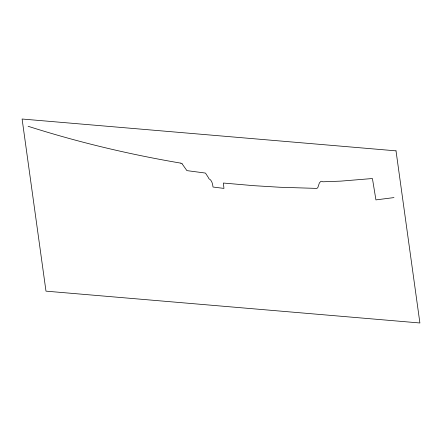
<?xml version="1.0" encoding="UTF-8"?>
<svg xmlns="http://www.w3.org/2000/svg" width="442" height="442" viewBox="0 0 442 442"><rect width="100%" height="100%" fill="white"/><g stroke="black" fill="none" stroke-linecap="round" stroke-linejoin="round"><path stroke-width="0.66" d="M393.982 197.585L375.932 199.894L372.424 178.524L340.854 181.121L322.892 181.795L321.782 181.314A6.564 3.309 77.6 0 0 320.837 181.402L319.395 182.911L317.853 187.524L316.925 188.403L279.897 187.253L253.946 185.684L223.376 183.038L223.956 188.408L213.011 187.032C212.574 183.9 212.016 180.286 208.972 178.739A4.961 2.503 77.6 0 1 208.607 178.065L208.536 177.927A8.95 4.514 77.6 0 0 208.425 177.706A8.343 4.205 77.6 0 0 207.806 176.678L207.353 175.993A9.078 4.58 77.6 0 1 207.06 175.524L205.652 173.347A2.724 1.37 77.6 0 0 205.154 173.026L186.905 170.623L182.938 165.004A11.354 5.729 77.6 0 0 182.54 164.418L182.137 163.91M180.8 163.137C129.169 154.368 78.03 142.219 28.117 126.274M180.806 163.175A7.243 3.652 77.6 0 1 182.143 163.8M396.015 150.849L22.1 119.02L45.985 291.151L419.9 322.98L396.015 150.849"/></g></svg>
